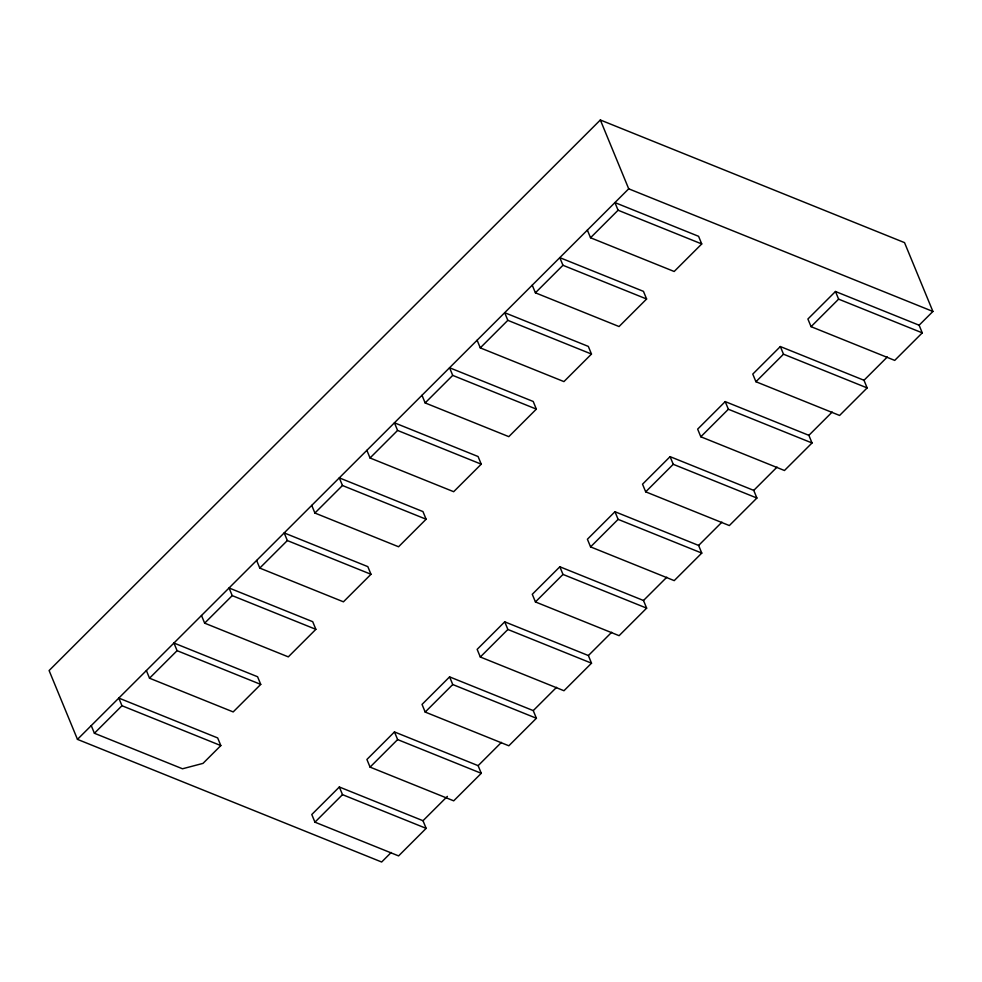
<?xml version="1.0" encoding="UTF-8"?>
<svg xmlns="http://www.w3.org/2000/svg" width="982" height="982" viewBox="0 0 982 982"><rect width="100%" height="100%" fill="white"/><g stroke="black" fill="none" stroke-linecap="round" stroke-linejoin="round"><path stroke-width="1.47" d="M919.115 325.214L922.27 332.861L894.712 360.394L811.058 326.662L807.904 319.015L835.473 291.494L919.115 325.214L932.9 311.454L904.532 242.628L600.346 119.988L49.1 670.546L77.468 739.372L381.654 862.012L391.192 852.486M77.468 739.372L628.713 188.814L932.9 311.454M94.407 733.259L121.964 705.727L220.827 745.583L203.004 763.382L182.505 768.783L94.407 733.259L91.252 725.612M149.522 678.206L177.091 650.673L260.746 684.405L233.176 711.925L149.522 678.206L146.379 670.559M204.649 623.153L232.218 595.62L315.86 629.339L288.303 656.872L204.649 623.153L201.494 615.505M259.776 568.087L287.333 540.566L370.987 574.286L343.43 601.819L259.776 568.087L256.621 560.44M314.903 513.034L342.46 485.513L426.114 519.232L398.557 546.765L314.903 513.034L311.748 505.386M370.03 457.98L397.587 430.447L481.241 464.179L453.672 491.7L370.03 457.98L366.875 450.333M425.145 402.927L452.714 375.394L536.356 409.126L508.799 436.646L425.145 402.927L422.002 395.28M480.272 347.873L507.829 320.341L591.483 354.06L563.926 381.593L480.272 347.873L477.117 340.226M535.399 292.808L562.956 265.287L646.61 299.007L619.053 326.54L535.399 292.808L532.244 285.161M590.526 237.754L618.083 210.234L701.737 243.953L674.168 271.486L590.526 237.754L587.371 230.107M339.342 786.999L311.785 814.52L314.94 822.167L398.594 855.899L426.151 828.366L422.997 820.719L339.342 786.999L342.497 794.647L426.151 828.366M394.469 731.934L366.912 759.467L370.067 767.114L453.709 800.833L481.278 773.313L478.124 765.665L394.469 731.934L397.624 739.581L481.278 773.313M449.596 676.88L422.039 704.413L425.181 712.06L508.836 745.78L536.405 718.259L533.251 710.612L449.596 676.88L452.751 684.528L536.405 718.259M504.723 621.827L477.154 649.36L480.308 657.007L563.963 690.727L591.52 663.194L588.378 655.546L504.723 621.827L507.878 629.474L591.52 663.194M559.85 566.774L532.281 594.294L535.436 601.941L619.09 635.673L646.647 608.14L643.492 600.493L559.85 566.774L562.993 574.421L646.647 608.14M614.965 511.72L587.408 539.241L590.563 546.888L674.217 580.62L701.774 553.087L698.619 545.44L614.965 511.72L618.12 519.368L701.774 553.087M670.092 456.655L642.535 484.187L645.69 491.835L729.331 525.554L756.901 498.034L753.746 490.386L670.092 456.655L673.247 464.302L756.901 498.034M725.219 401.601L697.662 429.134L700.804 436.781L784.458 470.501L812.028 442.98L808.873 435.333L725.219 401.601L728.374 409.248L812.028 442.98M780.346 346.548L752.777 374.081L755.931 381.728L839.585 415.447L867.143 387.915L864 380.267L780.346 346.548L783.501 354.195L867.143 387.915M314.94 822.167L342.497 794.647M370.067 767.114L397.624 739.581M425.181 712.06L452.751 684.528M480.308 657.007L507.878 629.474M535.436 601.941L562.993 574.421M590.563 546.888L618.12 519.368M645.69 491.835L673.247 464.302M700.804 436.781L728.374 409.248M755.931 381.728L783.501 354.195M811.058 326.662L838.616 299.142L922.27 332.861M422.997 820.719L447.387 796.365M478.124 765.665L501.446 742.367M533.251 710.612L556.573 687.314M588.378 655.546L611.7 632.261M643.492 600.493L666.815 577.207M698.619 545.44L721.942 522.142M753.746 490.386L777.069 467.088M808.873 435.333L832.196 412.035M864 380.267L887.311 356.982M835.473 291.494L838.616 299.142M701.737 243.953L698.583 236.306L614.928 202.587L618.083 210.234M600.346 119.988L628.713 188.814M646.61 299.007L643.456 291.359L559.801 257.64L562.956 265.287M591.483 354.06L588.328 346.413L504.687 312.693L507.829 320.341M536.356 409.126L533.214 401.478L449.56 367.747L452.714 375.394M481.241 464.179L478.087 456.532L394.433 422.8L397.587 430.447M426.114 519.232L422.96 511.585L339.306 477.866L342.46 485.513M370.987 574.286L367.833 566.639L284.191 532.919L287.333 540.566M315.86 629.339L312.718 621.692L229.064 587.972L232.218 595.62M260.746 684.405L257.591 676.758L173.937 643.026L177.091 650.673M220.827 745.583L217.673 737.936L118.81 698.079L121.964 705.727"/></g></svg>
